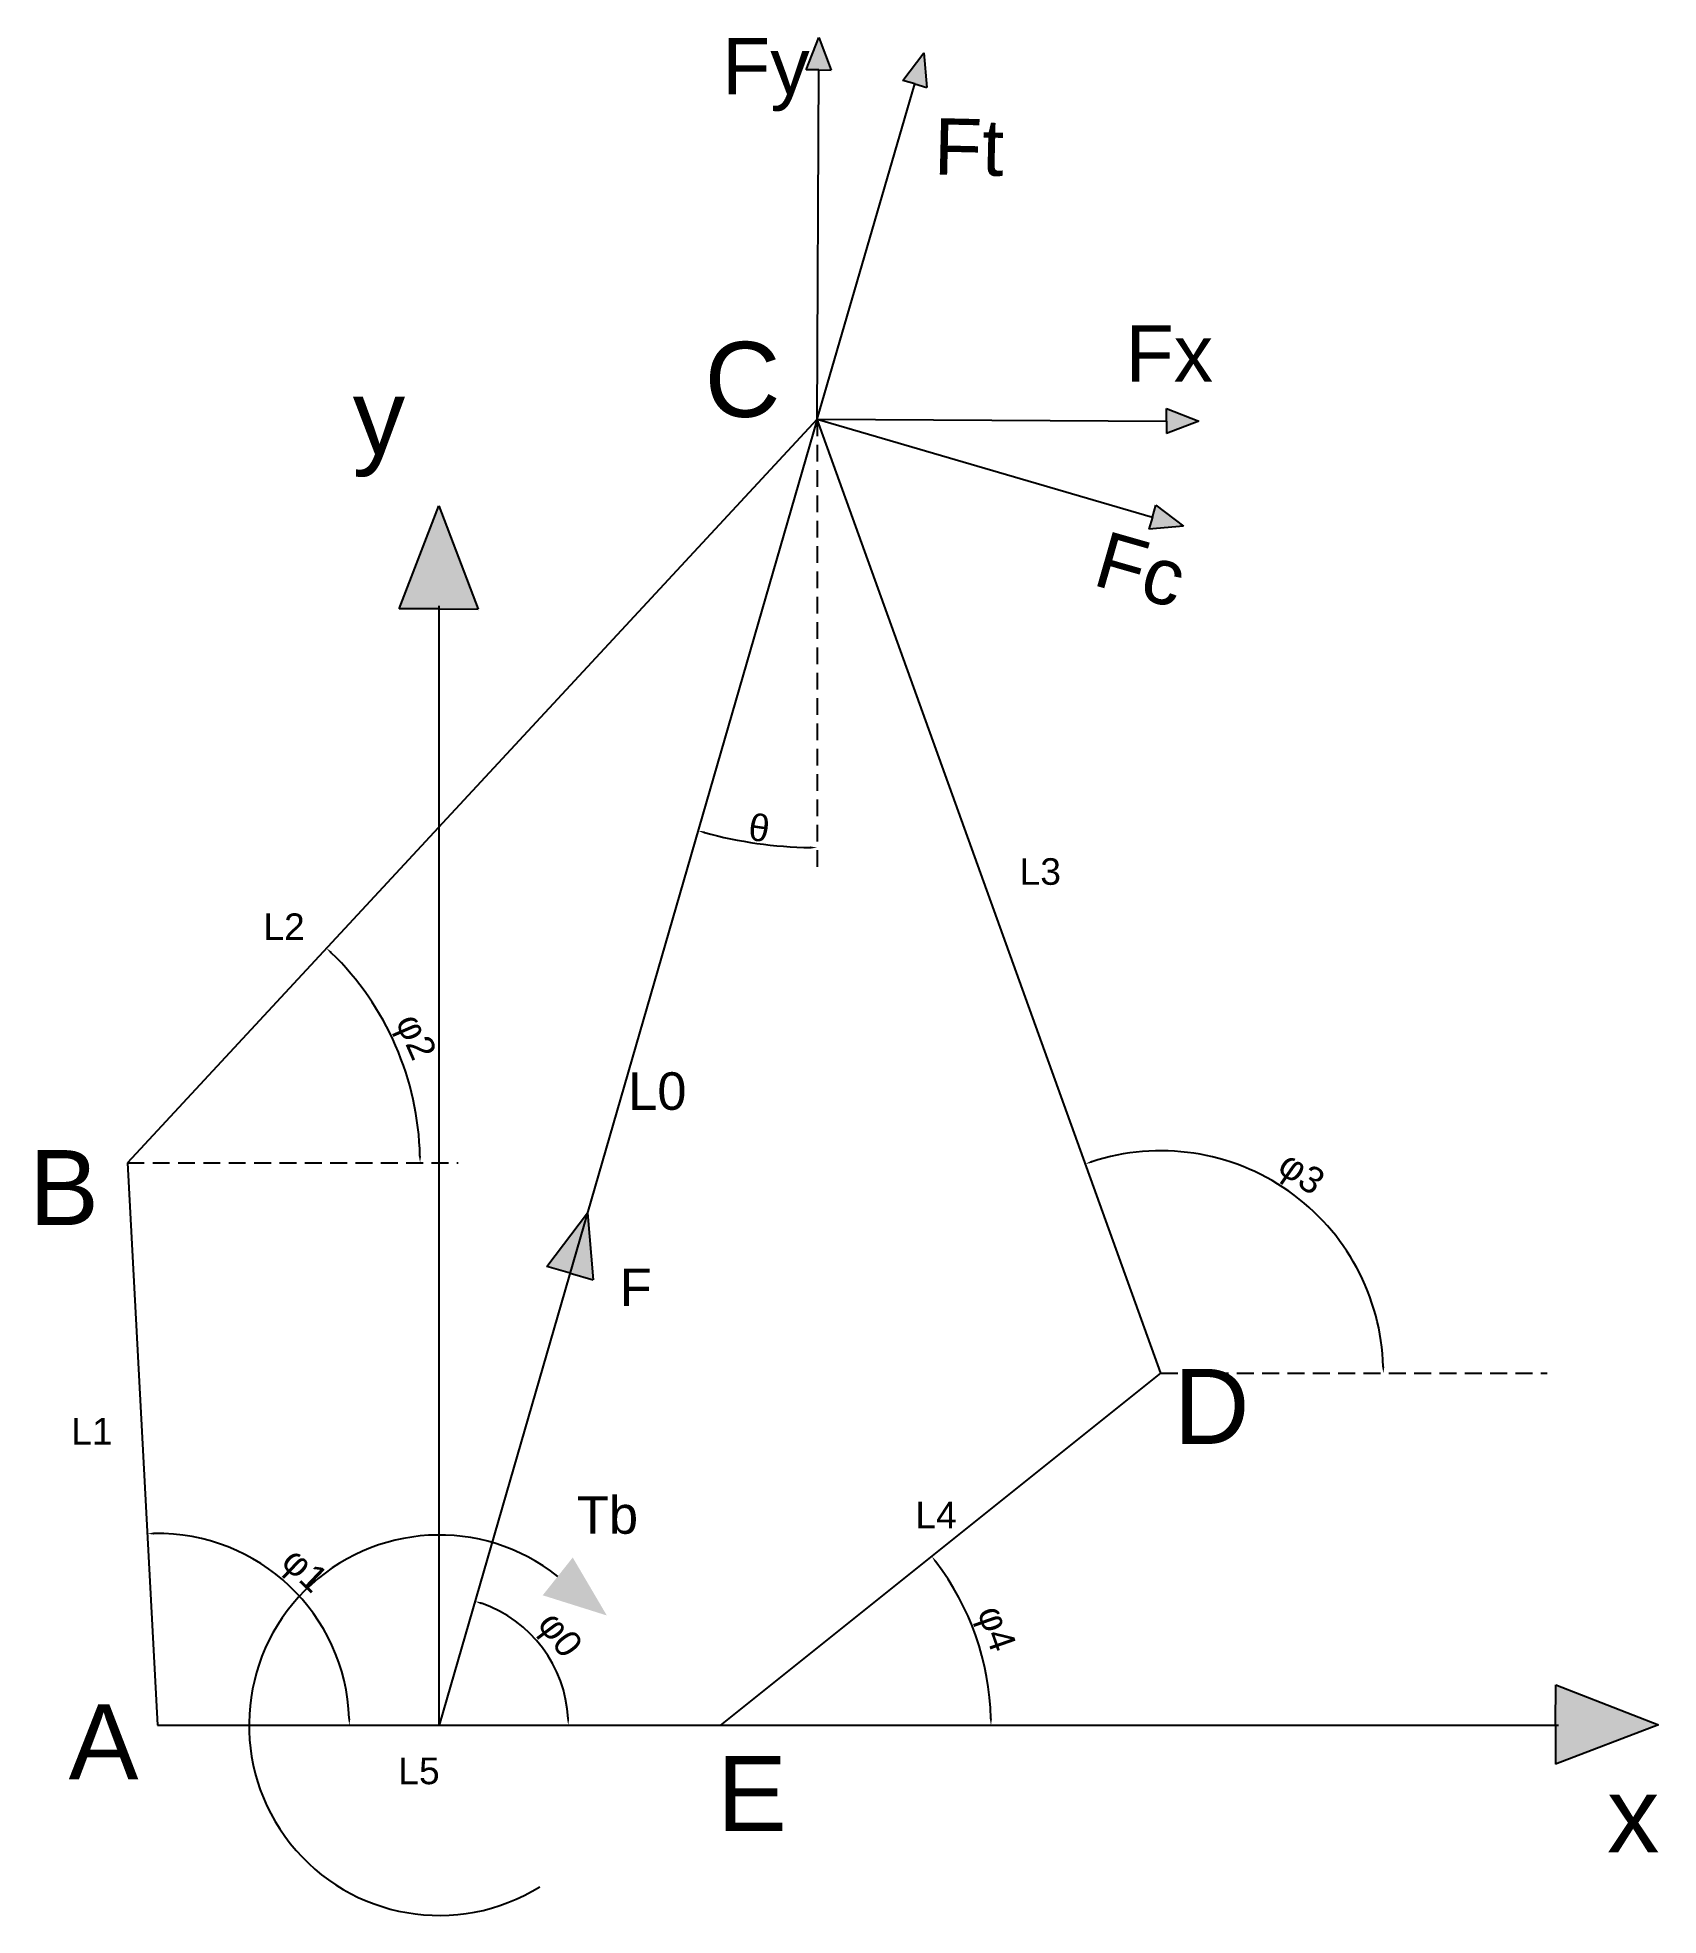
# Model space of a CAD drawing. Header units: millimetres. Extents: x 3325 to 3934, y 1238 to 1944.
import ezdxf

# ---------------------------------------------------------------- set-up
doc = ezdxf.new("R2010")
doc.units = ezdxf.units.MM
doc.linetypes.add('HIDDEN', pattern=[9.525, 6.35, -3.175])
doc.layers.add('图层1', color=7, linetype='HIDDEN')
doc.styles.get("Standard").update_dxf_attribs({"font": 'arial.ttf'})
doc.dimstyles.new('ISO-25', dxfattribs={"dimtxt": 2.5, "dimasz": 2.5, "dimexe": 1.25, "dimexo": 0.625, "dimtad": 1, "dimtxsty": 'Standard', "dimcen": 2.5, "dimadec": 0, "dimazin": 0, "dimtfac": 1, "dimtmove": 0, "dimatfit": 3, "dimfxl": 1, "dimarcsym": 0})

# ---------------------------------------------------------------- blocks, each defined once
blk = doc.blocks.new('*D1')
at = {"color": 0, "lineweight": -2, "transparency": 16777216}
blk.add_arc((3358.65, 1521.47), 110.01, 1.30209, 45.84317, dxfattribs=at)
at = {"color": 0, "transparency": 16777216}
for points in [[(3435, 1600.09), (3435.57, 1600.69), (3433.47, 1602.11)], [(3469.05, 1523.97), (3468.21, 1523.96), (3468.66, 1521.47)]]:
    blk.add_solid(points, dxfattribs=at)
at = {"layer": 'Defpoints', "color": 0, "transparency": 16777216}
for p in [(3617.91, 1800.91), (3464.55, 1551.26), (3358.65, 1521.47), (3358.65, 1521.47), (3482.94, 1521.47)]:
    blk.add_point(p, dxfattribs=at)
at = {"color": 0, "transparency": 16777216, "insert": (3465.93, 1568.27), "char_height": 2.5, "attachment_point": 5, "rotation": 293.57263}
blk.add_mtext('{\\H4x;φ2}', dxfattribs=at)
blk = doc.blocks.new('*D2')
at = {"color": 0, "lineweight": -2, "transparency": 16777216}
blk.add_arc((3747.14, 1442.29), 83.66, 1.7122, 108.10406, dxfattribs=at)
at = {"color": 0, "transparency": 16777216}
for points in [[(3721.28, 1521.42), (3721, 1522.21), (3718.78, 1521)], [(3831.18, 1444.8), (3830.34, 1444.79), (3830.8, 1442.29)]]:
    blk.add_solid(points, dxfattribs=at)
at = {"layer": 'Defpoints', "color": 0, "transparency": 16777216}
for p in [(3617.91, 1800.91), (3814.3, 1492.18), (3747.14, 1442.29), (3747.14, 1442.29), (3892.37, 1442.29)]:
    blk.add_point(p, dxfattribs=at)
at = {"color": 0, "transparency": 16777216, "insert": (3799.28, 1516.5), "char_height": 2.5, "attachment_point": 5, "rotation": 324.90813}
blk.add_mtext('{\\H4x;φ3}', dxfattribs=at)
blk = doc.blocks.new('*D3')
at = {"color": 0, "lineweight": -2, "transparency": 16777216}
blk.add_arc((3370, 1310), 72.08, 1.9872, 91.08508, dxfattribs=at)
at = {"color": 0, "transparency": 16777216}
for points in [[(3368.65, 1381.66), (3368.62, 1382.49), (3366.14, 1381.98)], [(3442.46, 1312.51), (3441.62, 1312.49), (3442.08, 1310)]]:
    blk.add_solid(points, dxfattribs=at)
at = {"layer": 'Defpoints', "color": 0, "transparency": 16777216}
for p in [(3358.65, 1521.47), (3431.77, 1347.15), (3370, 1310), (3370, 1310), (3581.77, 1310)]:
    blk.add_point(p, dxfattribs=at)
at = {"color": 0, "transparency": 16777216, "insert": (3424.43, 1367.42), "char_height": 2.5, "attachment_point": 5, "rotation": 316.53614}
blk.add_mtext('{\\H4x;φ1}', dxfattribs=at)
blk = doc.blocks.new('*D4')
at = {"color": 0, "lineweight": -2, "transparency": 16777216}
blk.add_arc((3581.77, 1310), 101.51, 1.41106, 37.24875, dxfattribs=at)
at = {"color": 0, "transparency": 16777216}
for points in [[(3662.25, 1371.19), (3662.91, 1371.7), (3661.04, 1373.42)], [(3683.67, 1312.5), (3682.84, 1312.49), (3683.29, 1310)]]:
    blk.add_solid(points, dxfattribs=at)
at = {"layer": 'Defpoints', "color": 0, "transparency": 16777216}
for p in [(3747.14, 1442.29), (3680.73, 1332.64), (3581.77, 1310), (3581.77, 1310), (3737.07, 1310)]:
    blk.add_point(p, dxfattribs=at)
at = {"color": 0, "transparency": 16777216, "insert": (3684.18, 1345.92), "char_height": 2.5, "attachment_point": 5, "rotation": 289.3299}
blk.add_mtext('{\\H4x;φ4}', dxfattribs=at)
blk = doc.blocks.new('*D5')
at = {"color": 0, "lineweight": -2, "transparency": 16777216}
blk.add_arc((3617.91, 1800.91), 160.99, 254.75388, 269.11024, dxfattribs=at)
at = {"color": 0, "transparency": 16777216}
for points in [[(3575.47, 1645.19), (3575.69, 1645.99), (3573.17, 1646.26)], [(3615.42, 1640.36), (3615.41, 1639.52), (3617.91, 1639.92)]]:
    blk.add_solid(points, dxfattribs=at)
at = {"layer": 'Defpoints', "color": 0, "transparency": 16777216}
for p in [(3617.91, 1800.91), (3617.91, 1800.91), (3587.86, 1642.75), (3617.91, 1632.65), (3475.89, 1310)]:
    blk.add_point(p, dxfattribs=at)
at = {"color": 0, "transparency": 16777216, "insert": (3596.13, 1647.25), "char_height": 2.5, "attachment_point": 5, "rotation": 351.93206}
blk.add_mtext('{\\H4x;θ}', dxfattribs=at)
blk = doc.blocks.new('*D6')
at = {"color": 0, "lineweight": -2, "transparency": 16777216}
blk.add_arc((3475.89, 1310), 48.49, 2.95426, 70.90987, dxfattribs=at)
at = {"color": 0, "transparency": 16777216}
for points in [[(3491.62, 1355.43), (3491.87, 1356.22), (3489.36, 1356.58)], [(3524.73, 1312.51), (3523.9, 1312.49), (3524.38, 1310)]]:
    blk.add_solid(points, dxfattribs=at)
at = {"layer": 'Defpoints', "color": 0, "transparency": 16777216}
for p in [(3617.91, 1800.91), (3519.97, 1330.2), (3475.89, 1310), (3475.89, 1310), (3896.68, 1310)]:
    blk.add_point(p, dxfattribs=at)
at = {"color": 0, "transparency": 16777216, "insert": (3520.27, 1343.36), "char_height": 2.5, "attachment_point": 5, "rotation": 306.93206}
blk.add_mtext('{\\H4x;φ0}', dxfattribs=at)

msp = doc.modelspace()

# ---------------------------------------------------------------- hatches: boundary and pattern name
h = msp.add_hatch(color=256)
h.dxf.hatch_style = 1
h.paths.add_polyline_path([(3618.548, 1932.229), (3623.238, 1932.209), (3618.577, 1944.424), (3613.858, 1932.241)])
h = msp.add_hatch(color=256)
h.dxf.hatch_style = 1
h.paths.add_polyline_path([(3654.72, 1926.967), (3659.223, 1925.655), (3658.11, 1938.681), (3650.215, 1928.271)])
h = msp.add_hatch(color=256)
h.dxf.hatch_style = 1
h.paths.add_polyline_path([(3749.233, 1800.274), (3749.213, 1795.584), (3761.427, 1800.244), (3749.244, 1804.964)])
h = msp.add_hatch(color=256)
h.dxf.hatch_style = 1
h.paths.add_polyline_path([(3475.624, 1729.662), (3490.495, 1729.598), (3475.717, 1768.329), (3460.752, 1729.698)])
h = msp.add_hatch(color=256)
h.dxf.hatch_style = 1
h.paths.add_polyline_path([(3743.971, 1764.102), (3742.658, 1759.599), (3755.684, 1760.712), (3745.274, 1768.607)])
h = msp.add_hatch(color=256)
h.dxf.hatch_style = 1
h.paths.add_polyline_path([(3525.053, 1479.945), (3533.76, 1477.408), (3531.607, 1502.595), (3516.342, 1482.466)])
h = msp.add_hatch(color=256)
h.dxf.hatch_style = 1
h.paths.add_polyline_path([(3520.42, 1365.942), (3526.053, 1373.049), (3538.87, 1351.26), (3514.773, 1358.846)])
h = msp.add_hatch(color=256)
h.dxf.hatch_style = 1
h.paths.add_polyline_path([(3895.548, 1310.262), (3895.484, 1295.391), (3934.214, 1310.169), (3895.584, 1325.134)])

# ---------------------------------------------------------------- linework, layer by layer
for p, q in [((3613.858, 1932.241), (3618.577, 1944.424)), ((3618.577, 1944.424), (3623.238, 1932.209)), ((3650.215, 1928.271), (3658.11, 1938.681)), ((3658.11, 1938.681), (3659.223, 1925.655)), ((3618.548, 1932.229), (3613.858, 1932.241)), ((3617.912, 1800.909), (3618.548, 1932.229)), ((3618.548, 1932.229), (3623.238, 1932.209)), ((3654.72, 1926.967), (3650.215, 1928.271)), ((3617.912, 1800.909), (3654.72, 1926.967)), ((3654.72, 1926.967), (3659.223, 1925.655)), ((3617.912, 1800.909), (3358.65, 1521.467)), ((3617.912, 1800.909), (3475.886, 1310)), ((3747.137, 1442.293), (3617.912, 1800.909)), ((3617.912, 1800.909), (3749.233, 1800.274)), ((3617.912, 1800.909), (3743.971, 1764.102)), ((3749.233, 1800.274), (3749.213, 1795.584)), ((3761.427, 1800.244), (3749.213, 1795.584)), ((3749.233, 1800.274), (3749.244, 1804.964)), ((3749.244, 1804.964), (3761.427, 1800.244)), ((3460.752, 1729.698), (3475.717, 1768.329)), ((3475.717, 1768.329), (3490.495, 1729.598)), ((3743.971, 1764.102), (3745.274, 1768.607)), ((3745.274, 1768.607), (3755.684, 1760.712)), ((3743.971, 1764.102), (3742.658, 1759.599)), ((3755.684, 1760.712), (3742.658, 1759.599)), ((3475.624, 1729.662), (3460.752, 1729.698)), ((3475.624, 1729.662), (3490.495, 1729.598)), ((3475.886, 1310), (3475.886, 1730.797)), ((3358.65, 1521.467), (3370, 1310)), ((3516.342, 1482.466), (3531.607, 1502.595)), ((3531.607, 1502.595), (3533.76, 1477.408)), ((3525.053, 1479.945), (3516.342, 1482.466)), ((3525.053, 1479.945), (3533.76, 1477.408)), ((3581.772, 1310), (3747.137, 1442.293)), ((3895.548, 1310.262), (3895.584, 1325.134)), ((3895.584, 1325.134), (3934.214, 1310.169)), ((3370, 1310), (3581.772, 1310)), ((3475.886, 1310), (3896.682, 1310)), ((3895.548, 1310.262), (3895.484, 1295.391)), ((3934.214, 1310.169), (3895.484, 1295.391))]:
    msp.add_line(p, q)
msp.add_arc((3475.886, 1310), 71.504, 51.477748, 301.908583)
at = {"layer": '图层1'}
for p, q in [((3617.912, 1800.909), (3617.912, 1632.65)), ((3358.65, 1521.467), (3482.945, 1521.467)), ((3747.137, 1442.293), (3892.37, 1442.293)), ((3581.772, 1310), (3737.071, 1310))]:
    msp.add_line(p, q, dxfattribs=at)

# ---------------------------------------------------------------- texts
at = {"attachment_point": 1}
for s, width, gutter_width, insert, char_height in [('Fy', 122.60599, 226.723, (3582.261, 1944.249), 21.1772), ('Fx', 122.60599, 226.723, (3733.926, 1836.253), 21.1772), ('C', 52.64483, 17.648, (3575.641, 1830.04), 28.236), ('y', 73.54044, 17.648, (3443.35, 1815.95), 28.236), ('L3', 58.3935, 12.5, (3694.054, 1635.926), 10), ('L2', 58.3935, 12.5, (3409.779, 1615.166), 10), ('L0', 40.14844, 17.648, (3546.899, 1555.455), 14.1181), ('B', 52.64483, 17.648, (3321.63, 1526.231), 28.236), ('F', 58.86993, 17.648, (3543.699, 1481.671), 14.118), ('D', 52.64483, 17.648, (3752.001, 1443.975), 28.236), ('L1', 58.3935, 12.5, (3337.555, 1425.494), 10), ('Tb', 36.52802, 17.648, (3527.629, 1396.102), 14.1181), ('L4', 58.3935, 12.5, (3654.878, 1393.993), 10), ('A', 52.64483, 17.648, (3336.525, 1317.864), 28.236), ('L5', 58.3935, 12.5, (3460.489, 1297.834), 10), ('E', 52.64483, 17.648, (3580.277, 1298.485), 28.236), ('x', 73.54044, 17.648, (3914.874, 1290.436), 28.236)]:
    msp.add_mtext_dynamic_manual_height_columns(s, width=width, gutter_width=gutter_width, heights=[0], dxfattribs=dict(at, insert=insert, char_height=char_height))
at = {"char_height": 21.1772, "attachment_point": 1}
for s, insert, rotation in [('Ft', (3662.121, 1914.174), 358.653707), ('Fc', (3726.738, 1759.206), 344)]:
    msp.add_mtext_dynamic_manual_height_columns(s, width=122.60599, gutter_width=226.723, heights=[0], dxfattribs=dict(at, insert=insert, rotation=rotation))

# ---------------------------------------------------------------- dimensions: what is measured, and where the dimension line sits
for base, line1, line2, text, picture, middle in [((3464.548, 1551.264), ((3358.65, 1521.467), (3482.945, 1521.467)), ((3617.912, 1800.909), (3358.65, 1521.467)), '{\\H4x;φ2}', '*D1', (3465.927, 1568.274)), ((3587.864, 1642.75), ((3617.912, 1800.909), (3617.912, 1632.65)), ((3617.912, 1800.909), (3475.886, 1310)), '{\\H4x;θ}', '*D5', (3596.131, 1647.249)), ((3519.968, 1330.202), ((3475.886, 1310), (3896.682, 1310)), ((3617.912, 1800.909), (3475.886, 1310)), '{\\H4x;φ0}', '*D6', (3520.269, 1343.363)), ((3814.297, 1492.18), ((3747.137, 1442.293), (3892.37, 1442.293)), ((3747.137, 1442.293), (3617.912, 1800.909)), '{\\H4x;φ3}', '*D2', (3799.277, 1516.502)), ((3431.773, 1347.152), ((3370, 1310), (3581.772, 1310)), ((3358.65, 1521.467), (3370, 1310)), '{\\H4x;φ1}', '*D3', (3424.425, 1367.425)), ((3680.729, 1332.64), ((3581.772, 1310), (3737.071, 1310)), ((3581.772, 1310), (3747.137, 1442.293)), '{\\H4x;φ4}', '*D4', (3684.181, 1345.923))]:
    dim = msp.add_angular_dim_2l(base=base, line1=line1, line2=line2, text=text, dimstyle='ISO-25')
    dim.commit()
    dim.dimension.update_dxf_attribs({"geometry": picture, "text_midpoint": middle})

doc.saveas('drawing.dxf')
